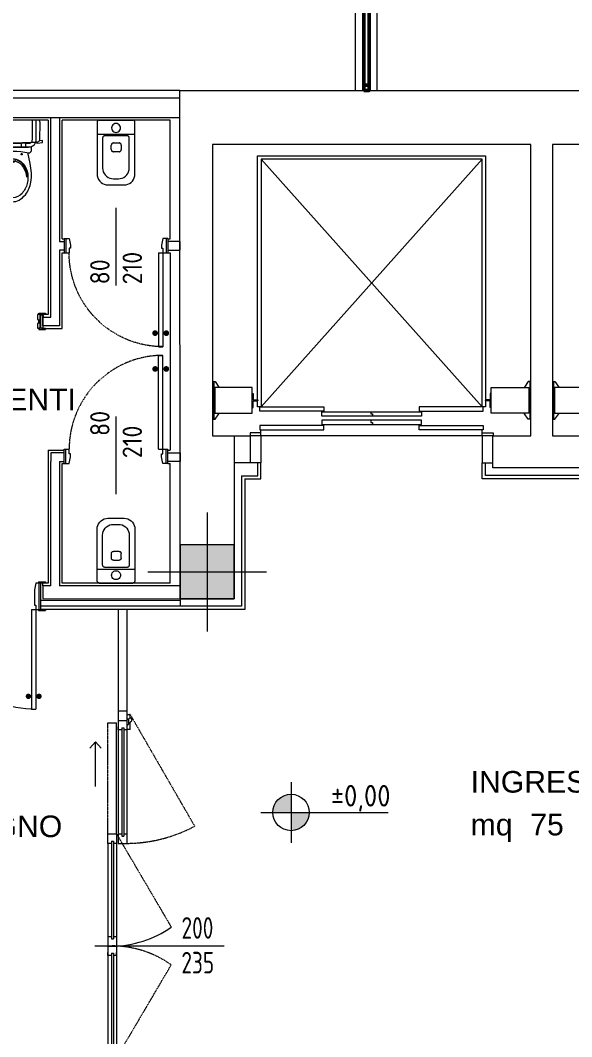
# Model space of a CAD drawing. Header units: millimetres. Extents: x 8265 to 78888, y 1905 to 34251.
# Drawn here: x 39021 to 39532, y 19680 to 20622 of the extents above; entities that cross this region are included whole.
import ezdxf
from ezdxf.enums import TextEntityAlignment as Align

# ---------------------------------------------------------------- set-up
doc = ezdxf.new("R2010")
doc.units = ezdxf.units.MM
doc.linetypes.add('HIDDEN4', pattern=[0.125, 0.025, -0.1])
for name, color, linetype, lineweight in [('410_STRUTTURE_001-AM_0', 7, 'Continuous', 0), ('420_MURATURE_001-AM_0', 4, 'Continuous', 0), ('430_TAVOLATI_001-AM_0', 3, 'Continuous', 0), ('437_RIVESTIMENTI_001-AM_0', 13, 'Continuous', 0), ('439_TESTI_SERRAMENTI_001-AM_0', 11, 'Continuous', 0), ('440_ALTRI_ELEMENTI_001-AM_0', 31, 'Continuous', 50), ('441_SERRAMENTI_001-AM_0', 1, 'Continuous', 0), ('442_SANITARI_001-AM_0', 6, 'Continuous', 0), ('445_QUOTE_ALTIMETRICHE_001-AM_0', 2, 'Continuous', 0), ('448_RAMPE_SCALE_ASCENS_001-AM_0', 216, 'Continuous', 0), ('471_TESTI_POLIGONI_001-AM_0', 221, 'Continuous', 0)]:
    doc.layers.add(name, color=color, linetype=linetype, lineweight=lineweight)
doc.layers.add('A-finiture_intonaci e gessi', color=2, linetype='Continuous')
doc.layers.add('A-linee medie', color=8, linetype='Continuous')
doc.styles.add('AREA', font='arial.ttf', dxfattribs={"height": 30})
doc.styles.get("Standard").update_dxf_attribs({"font": 'isocp.shx'})

# ---------------------------------------------------------------- blocks, each defined once
blk = doc.blocks.new('Tazza_handy_01')
at = {"layer": '442_SANITARI_001-AM_0'}
for p, q in [((21.75, 0), (21.75, -15.01)), ((8.26, -21.5), (-8.26, -21.5)), ((-7.3, -31.5), (-9.3, -31.5)), ((-8.3, -30.5), (-8.3, -32.5)), ((7.3, -31.5), (9.3, -31.5)), ((8.3, -30.5), (8.3, -32.5))]:
    blk.add_line(p, q, dxfattribs=at)
for points in [[(-23.45, 0), (23.45, 0, -0.421203), (25.45, -2.05), (25.07, -18.16, -0.384529), (23.23, -20.11, -0.020097), (0, -21, -0.020097), (-23.23, -20.11, -0.384529), (-25.07, -18.16), (-25.45, -2.05, -0.421203)], [(-17.39, -25), (17.39, -25), (17.39, -28.26, -0.472458), (15, -30.22, 0.097656), (-15, -30.22, -0.472458), (-17.39, -28.26)], [(0, -71.9, 0.221073), (8.74, -67.92, 0.102493), (13.6, -58.7, 0.121565), (13.4, -47.2, 0.187395), (6.2, -37.5, 0.126952), (0, -35.9, 0.126952), (-6.2, -37.5, 0.187395), (-13.4, -47.2, 0.121565), (-13.6, -58.7, 0.102493), (-8.74, -67.92, 0.221073)]]:
    blk.add_lwpolyline(points, format="xyb", close=True, dxfattribs=at)
for points in [[(-21.38, -20.25, -0.081906), (-21.75, -18), (-21.75, 0)], [(-17.18, -20.52, -0.203745), (-18.25, -18), (-18.25, 0)], [(17.18, -20.52, 0.203745), (18.25, -18), (18.25, 0)], [(21.75, -15.01), (21.75, -19), (21.75, -18, -0.081902), (21.38, -20.25)], [(-21.18, -20.76, -0.019656), (-21.38, -20.25)], [(21.38, -20.25, -0.32142), (14.75, -25), (-14.75, -25, -0.300027), (-21.18, -20.76)], [(-11.96, -21.5), (-14.75, -21.5, -0.194092), (-17.18, -20.52)], [(17.39, -20.3, -0.216674), (14.75, -21.5), (11.96, -21.5)], [(14.08, -30.05), (16.15, -40.16, -0.088113), (16.99, -57.4, -0.124068), (11.83, -69.13, -0.086475), (5.94, -74.15, -0.130408), (0, -75.6, -0.130408), (-5.94, -74.15, -0.086475), (-11.83, -69.13, -0.124068), (-16.99, -57.4, -0.088113), (-16.15, -40.16), (-14.08, -30.05)], [(-13.7, -53, -0.136377), (-10.9, -42.9, -0.205105), (-2.8, -36.7, -0.668461), (-2.5, -38.14, 0.213245), (-9.9, -43.5, 0.134007), (-12.8, -53)], [(12.8, -53, 0.134007), (9.9, -43.5, 0.213245), (2.5, -38.14, -0.668461), (2.8, -36.7, -0.205105), (10.9, -42.9, -0.136377), (13.7, -53)], [(-0.5, -39.1), (-1.58, -38.58, -0.801198), (-1.7, -38.2, -0.05862), (0, -38, -0.05862), (1.7, -38.2, -0.801198), (1.58, -38.58), (0.5, -39.1)]]:
    blk.add_lwpolyline(points, format="xyb", dxfattribs=at)
blk.add_lwpolyline([(-20.05, -20.34), (-23.07, -21.45), (-27.82, -20.78), (-27.54, -18.8), (-24.75, -19.19)], dxfattribs=at)
for points in [[(-8.26, -25), (-8.26, -21.18), (-11.96, -21.18), (-11.96, -25)], [(8.26, -25), (8.26, -21.18), (11.96, -21.18), (11.96, -25)]]:
    blk.add_lwpolyline(points, close=True, dxfattribs=at)
blk = doc.blocks.new('AR029')
at = {"layer": '442_SANITARI_001-AM_0', "linetype": 'Continuous'}
for points in [[(-15.5005, 0), (-15.8478, -0.03038), (-16.1845, -0.12062), (-16.5005, -0.26796), (-16.7861, -0.46792), (-17.0326, -0.71444), (-17.2326, -1.00003), (-17.3799, -1.316), (-17.4701, -1.65275), (-17.5005, -2.00006)], [(-15.5005, 0), (15.5005, 0)], [(17.5005, -2.00006), (17.4701, -1.65275), (17.3799, -1.316), (17.2326, -1.00003), (17.0326, -0.71444), (16.7861, -0.46792), (16.5005, -0.26796), (16.1845, -0.12062), (15.8478, -0.03038), (15.5005, 0)], [(-17.5005, -2.00006), (-17.5005, -50.0015)], [(17.5005, -50.0015), (17.5005, -2.00006)], [(-17.401, -12.871), (17.4713, -12.871)], [(-10.4192, -14.5185), (-10.7665, -14.5489), (-11.1033, -14.6391), (-11.4193, -14.7864), (-11.7048, -14.9864), (-11.9514, -15.2329), (-12.1513, -15.5185), (-12.2987, -15.8345), (-12.3889, -16.1712), (-12.4193, -16.5185)], [(-12.4193, -16.5185), (-12.4193, -44.3854)], [(10.2127, -14.5185), (-10.4192, -14.5185)], [(12.2128, -16.5185), (12.1824, -16.1712), (12.0922, -15.8345), (11.9448, -15.5185), (11.7449, -15.2329), (11.4983, -14.9864), (11.2127, -14.7864), (10.8968, -14.6391), (10.56, -14.5489), (10.2127, -14.5185)], [(12.2128, -44.3854), (12.2128, -16.5185)], [(-2.39305, -21.108), (-2.74036, -21.1384), (-3.07711, -21.2287), (-3.39308, -21.376), (-3.67867, -21.576), (-3.92519, -21.8225), (-4.12516, -22.1081), (-4.27249, -22.424), (-4.36273, -22.7608), (-4.39315, -23.1081)], [(-4.39315, -27.3451), (-4.39315, -23.1081)], [(-4.39315, -27.3451), (-4.36273, -27.6924), (-4.27249, -28.0291), (-4.12516, -28.3451), (-3.92519, -28.6307), (-3.67867, -28.8772), (-3.39308, -29.0772), (-3.07711, -29.2245), (-2.74036, -29.3148), (-2.39305, -29.3451)], [(-2.39305, -21.108), (2.74008, -21.108)], [(4.74014, -23.1081), (4.70975, -22.7608), (4.61952, -22.424), (4.47218, -22.1081), (4.27221, -21.8225), (4.02569, -21.576), (3.74011, -21.376), (3.42414, -21.2287), (3.08738, -21.1384), (2.74008, -21.108)], [(2.74008, -29.3451), (3.08738, -29.3148), (3.42414, -29.2245), (3.74011, -29.0772), (4.02569, -28.8772), (4.27221, -28.6307), (4.47218, -28.3451), (4.61952, -28.0291), (4.70975, -27.6924), (4.74014, -27.3451)], [(4.74014, -23.1081), (4.74014, -27.3451)], [(2.74008, -29.3451), (-2.39305, -29.3451)], [(-12.4193, -44.3854), (-12.2674, -46.122), (-11.8162, -47.8057), (-11.0795, -49.3856), (-10.0797, -50.8135), (-8.84705, -52.0461), (-7.41913, -53.046), (-5.83929, -53.7827), (-4.15552, -54.2338), (-2.41898, -54.3858)], [(2.21248, -54.3858), (3.94901, -54.2338), (5.63278, -53.7827), (7.21263, -53.046), (8.64055, -52.0461), (9.87315, -50.8135), (10.873, -49.3856), (11.6097, -47.8057), (12.0609, -46.122), (12.2128, -44.3854)], [(-17.5005, -50.0015), (-17.3486, -51.7381), (-16.8974, -53.4218), (-16.1608, -55.0017), (-15.1609, -56.4296), (-13.9283, -57.6622), (-12.5004, -58.662), (-10.9205, -59.3987), (-9.23677, -59.8499), (-7.50023, -60.0019)], [(-2.41898, -54.3858), (2.21248, -54.3858)], [(7.50023, -60.0019), (9.23677, -59.8499), (10.9205, -59.3987), (12.5004, -58.662), (13.9283, -57.6622), (15.1609, -56.4296), (16.1608, -55.0017), (16.8974, -53.4218), (17.3486, -51.7381), (17.5005, -50.0015)], [(-7.50023, -60.0019), (7.50023, -60.0019)]]:
    blk.add_lwpolyline(points, dxfattribs=at)
blk.add_lwpolyline([(4.18652, -7.26983), (4.04507, -6.19536), (3.63034, -5.19412), (2.9706, -4.33433), (2.11081, -3.67459), (1.10956, -3.25986), (0.0351, -3.1184), (-1.03937, -3.25986), (-2.04062, -3.67459), (-2.9004, -4.33433), (-3.56014, -5.19412), (-3.97487, -6.19536), (-4.11633, -7.26983), (-3.97487, -8.3443), (-3.56015, -9.34554), (-2.90041, -10.2053), (-2.04062, -10.8651), (-1.03937, -11.2798), (0.03509, -11.4213), (1.10956, -11.2798), (2.11081, -10.8651), (2.9706, -10.2053), (3.63034, -9.34555), (4.04506, -8.3443), (4.18652, -7.26983)], close=True, dxfattribs=at)
blk = doc.blocks.new('WC')
at = {"layer": '442_SANITARI_001-AM_0', "rotation": 180}
blk.add_blockref('AR029', (0, 0), dxfattribs=at)
blk = doc.blocks.new('porta cessi 70')
at = {"layer": '441_SERRAMENTI_001-AM_0'}
for p, q in [((83400.99, 17239.87, 0), (83328.89, 17239.87, 0)), ((83328.89, 17236.37, 0), (83328.89, 17239.87, 0)), ((83411.99, 17243.63), (83400.99, 17243.63, 0)), ((83400.99, 17236.37, 0), (83400.99, 17243.63, 0)), ((83411.99, 17242.32), (83400.99, 17242.32, 0)), ((83411.99, 17242.32), (83400.99, 17242.32, 0)), ((83404.49, 17239.87, 0), (83400.99, 17239.87, 0)), ((83404.49, 17238.82, 0), (83404.49, 17239.87, 0)), ((83406.8, 17238.82, 0), (83404.49, 17238.82, 0)), ((83411.99, 17239.87), (83406.8, 17238.82, 0)), ((83411.99, 17243.63), (83411.99, 17239.87)), ((83400.99, 17236.37, 0), (83328.89, 17236.37, 0)), ((83404.49, 17167.77, 0), (83400.99, 17167.77, 0)), ((83400.99, 17164, 0), (83400.99, 17167.77, 0)), ((83406.8, 17168.82, 0), (83404.49, 17168.82, 0)), ((83404.49, 17168.82, 0), (83404.49, 17167.77, 0)), ((83411.99, 17167.77), (83406.8, 17168.82, 0)), ((83411.99, 17164), (83411.99, 17167.77)), ((83411.99, 17165.32), (83400.99, 17165.32, 0)), ((83411.99, 17165.32), (83400.99, 17165.32, 0)), ((83411.99, 17164), (83400.99, 17164, 0))]:
    blk.add_line(p, q, dxfattribs=at)
at = {"layer": '441_SERRAMENTI_001-AM_0', "const_width": 2.19, "elevation": 0}
for points in [[(83339.3, 17243.5, 1), (83339.3, 17241.31, 1)], [(83339.3, 17232.74, -1), (83339.3, 17234.92, -1)]]:
    blk.add_lwpolyline(points, format="xyb", close=True, dxfattribs=at)
at = {"layer": '441_SERRAMENTI_001-AM_0', "linetype": 'HIDDEN4', "ltscale": 0.5}
blk.add_arc((83400.99, 17239.87, 0), 72.1, 180, 270, dxfattribs=at)
blk = doc.blocks.new('SUP-LOC')
at = {"style": 'AREA'}
blk.add_text('mq', height=20, dxfattribs=at).set_placement((7.7, -17.39))
for tag, p in [('NAME_LOC', (7.7, 22.28)), ('AREA_AREA', (62.93, -17.39))]:
    blk.add_attdef(tag, p, '', height=20, dxfattribs=at)
blk = doc.blocks.new('QUOTA_ALT')
for points in [[(0, 0), (0, 22.5, 0.414214), (-22.5, 0)], [(22.5, 0), (0, 0), (0, -22.5, 0.414214)]]:
    blk.add_hatch(color=256).paths.add_polyline_path(points)
for p, q in [((0, 37.5), (0, -37.5)), ((-37.5, 0), (120, 0))]:
    blk.add_line(p, q)
blk.add_circle((0, 0), 22.5)
blk.add_attdef('QUOTA', text='', height=22.5).set_placement((120, 7.5), align=Align.RIGHT)

msp = doc.modelspace()

# ---------------------------------------------------------------- hatches: boundary and pattern name
at = {"layer": '410_STRUTTURE_001-AM_0'}
h = msp.add_hatch(color=256, dxfattribs=at)
h.paths.add_polyline_path([(39193.78, 20111.03), (39168.78, 20111.03), (39168.78, 20086.03), (39193.78, 20086.03)])
h.paths.add_polyline_path([(39218.78, 20111.03), (39193.78, 20111.03), (39193.78, 20086.03), (39218.78, 20086.03)])
h.paths.add_polyline_path([(39218.78, 20136.03), (39193.78, 20136.03), (39193.78, 20111.03), (39218.78, 20111.03)])
h.paths.add_polyline_path([(39193.78, 20136.03), (39168.78, 20136.03), (39168.78, 20111.03), (39193.78, 20111.03)])

# ---------------------------------------------------------------- linework, layer by layer
for p, q in [((39193.78, 20166.03), (39193.78, 20056.03)), ((39193.78, 20165.69), (39193.78, 20055.69)), ((39138.78, 20111.03), (39248.78, 20111.03))]:
    msp.add_line(p, q, dxfattribs=at)
msp.add_lwpolyline([(39218.78, 20086.03), (39218.78, 20136.03), (39168.78, 20136.03), (39168.78, 20086.03)], close=True, dxfattribs=at)
at = {"layer": '420_MURATURE_001-AM_0', "color": 1}
for p, q in [((39109.39, 20376.15), (39109.39, 20448.15)), ((39109.39, 20376.15), (39109.39, 20448.15)), ((39109.39, 20182.92), (39109.39, 20254.92)), ((39109.39, 20182.92), (39109.39, 20254.92))]:
    msp.add_line(p, q, dxfattribs=at)
at = {"layer": '420_MURATURE_001-AM_0'}
for points in [[(39548.69, 20207.14), (39458.6, 20207.14), (39458.6, 20237.03), (39493.56, 20237.04), (39493.68, 20507.03), (39198.74, 20507.03), (39198.75, 20237.03), (39217.31, 20237.03), (39218.78, 20237.03), (39218.78, 20086.03), (39168.7, 20086.03), (39168.56, 20557.03), (40153.97, 20557.03)], [(39808.58, 20507.03), (39513.74, 20507.03), (39513.74, 20237.03), (39548.69, 20237.03)]]:
    msp.add_lwpolyline(points, dxfattribs=at)
at = {"layer": '430_TAVOLATI_001-AM_0', "linetype": 'Continuous'}
for p, q in [((39330.89, 20715.92), (39330.89, 20557.03)), ((39350.89, 20715.92), (39350.89, 20557.03))]:
    msp.add_line(p, q, dxfattribs=at)
at = {"layer": '430_TAVOLATI_001-AM_0'}
for p, q in [((39168.56, 20550.04), (38840.66, 20550.04)), ((38815.66, 20532.04), (39168.57, 20532.04)), ((39048.88, 20347.04), (39048.88, 20532.04)), ((39056.88, 20532.04), (39056.88, 20417.04)), ((39056.88, 20417.04), (39061.37, 20417.04)), ((39061.37, 20417.04), (39061.37, 20409.04)), ((39061.37, 20409.04), (39056.88, 20409.04)), ((39056.88, 20409.04), (39056.88, 20347.04)), ((39041.68, 20339.04), (39041.68, 20347.04)), ((39041.68, 20347.04), (39041.68, 20339.04)), ((39041.68, 20347.04), (39048.88, 20347.04)), ((39041.68, 20339.04), (39041.68, 20347.04)), ((39056.88, 20347.04), (39056.88, 20339.04)), ((39041.68, 20339.04), (39041.68, 20337.54)), ((39056.88, 20339.04), (39041.68, 20339.04)), ((39061.37, 20221.04), (39048.88, 20221.04)), ((39048.88, 20221.04), (39048.88, 20213.04)), ((39061.37, 20213.04), (39061.37, 20221.04)), ((39048.88, 20098.04), (39048.88, 20213.04)), ((39056.88, 20213.04), (39056.88, 20098.04)), ((39056.88, 20213.04), (39061.37, 20213.04)), ((39041.43, 20098.04), (39041.43, 20086.04)), ((39048.88, 20098.04), (39041.43, 20098.04)), ((39168.7, 20098.05), (39056.88, 20098.04)), ((39041.43, 20086.04), (39168.7, 20086.03))]:
    msp.add_line(p, q, dxfattribs=at)
for points in [[(39168.78, 20417.04), (39157.4, 20417.04), (39157.4, 20409.04), (39168.79, 20409.04)], [(39168.66, 20213.04), (39157.4, 20213.04), (39157.4, 20221.04), (39168.66, 20221.04)]]:
    msp.add_lwpolyline(points, close=True, dxfattribs=at)
msp.add_lwpolyline([(39218.78, 20237.03), (39233.6, 20237.03), (39233.58, 20212.03), (39218.78, 20212.03)], dxfattribs=at)
at = {"layer": '437_RIVESTIMENTI_001-AM_0'}
for p, q in [((39168.56, 20557.04), (38847.66, 20557.04)), ((39046.38, 20529.54), (39046.38, 20349.54)), ((39059.38, 20419.54), (39059.38, 20529.54)), ((39059.38, 20419.54), (39061.37, 20419.54)), ((39157.4, 20419.54), (39159.38, 20419.54)), ((39059.38, 20336.54), (39059.38, 20406.54)), ((39059.38, 20406.54), (39061.37, 20406.54)), ((39157.4, 20406.54), (39159.38, 20406.54)), ((39159.38, 20406.54), (39159.38, 20223.54)), ((39046.38, 20349.54), (39041.68, 20349.54)), ((39041.68, 20349.46), (39041.68, 20348.46)), ((39041.68, 20337.54), (39041.68, 20336.54)), ((39041.68, 20336.54), (39059.38, 20336.54)), ((39046.38, 20223.54), (39046.38, 20100.54)), ((39046.38, 20223.54), (39061.37, 20223.54)), ((39157.4, 20223.54), (39159.38, 20223.54)), ((39059.38, 20100.54), (39059.38, 20211.27)), ((39059.38, 20211.27), (39061.37, 20211.27)), ((39157.4, 20211.27), (39159.38, 20211.27)), ((39240.68, 20199.97), (39240.68, 20212.03)), ((39243.68, 20212.03), (39240.68, 20212.03)), ((39243.68, 20196.97), (39243.68, 20212.03)), ((39448.68, 20197.03), (39448.68, 20212.03)), ((39448.68, 20212.03), (39451.68, 20212.03)), ((39451.68, 20200.03), (39451.68, 20212.03)), ((39225.75, 20199.97), (39225.75, 20079.03)), ((39225.75, 20199.97), (39240.68, 20199.97)), ((39228.75, 20196.97), (39228.75, 20086.03)), ((39228.75, 20196.97), (39243.68, 20196.97)), ((39558.58, 20197.03), (39448.68, 20197.03)), ((39555.58, 20200.03), (39451.68, 20200.03)), ((39046.38, 20100.54), (39041.43, 20100.54)), ((39041.43, 20098.04), (39041.43, 20100.54)), ((39159.38, 20100.54), (39059.38, 20100.54)), ((39168.7, 20084.41), (39039.38, 20084.41)), ((39168.7, 20086.03), (39168.7, 20079.03)), ((39228.75, 20086.03), (39228.75, 20076.03)), ((39225.75, 20079.03), (39039.38, 20079.03)), ((39228.75, 20076.04), (39039.38, 20076.04))]:
    msp.add_line(p, q, dxfattribs=at)
for points in [[(39046.38, 20529.54), (38852.17, 20529.54)], [(39159.38, 20419.54), (39159.38, 20529.54), (39059.38, 20529.54)], [(39159.38, 20100.54), (39159.38, 20211.27)]]:
    msp.add_lwpolyline(points, dxfattribs=at)
at = {"layer": '440_ALTRI_ELEMENTI_001-AM_0'}
for p, q in [((39338.92, 20726.2), (39338.92, 20562.03)), ((39343.92, 20726.2), (39343.92, 20562.03))]:
    msp.add_line(p, q, dxfattribs=at)
msp.add_lwpolyline([(39338.92, 20557.03), (39343.92, 20557.03), (39343.92, 20562.03), (39338.92, 20562.03)], close=True, dxfattribs=at)
at = {"layer": '441_SERRAMENTI_001-AM_0'}
for p, q in [((39037.38, 20101.54), (39037.38, 20100.54)), ((39037.38, 20101.54), (39043.88, 20101.54)), ((39035.08, 20100.54), (39033.88, 20094.18)), ((39033.88, 20094.18), (39033.88, 20080.04)), ((39037.88, 20100.54), (39035.08, 20100.54)), ((39037.88, 20100.74), (39037.88, 20100.54)), ((39037.88, 20100.74), (39043.38, 20100.74)), ((39037.88, 20100.54), (39037.88, 20076.04)), ((39037.88, 20100.54), (39037.88, 20076.04)), ((39039.38, 20100.54), (39039.38, 20076.04)), ((39041.38, 20100.54), (39039.38, 20100.54)), ((39043.38, 20100.74), (39043.38, 20100.54)), ((39031.08, 20076.04), (39031.08, 19983.64)), ((39031.08, 20076.04), (39037.88, 20076.04)), ((39033.88, 20080.04), (39035.08, 20080.04)), ((39035.08, 20080.04), (39035.08, 20076.04)), ((39035.08, 20076.04), (39035.08, 19983.64)), ((39037.38, 20076.04), (39037.38, 20075.04)), ((39037.38, 20075.04), (39043.88, 20075.04)), ((39037.88, 20076.04), (39037.88, 20075.84)), ((39037.88, 20075.84), (39043.38, 20075.84)), ((39041.43, 20076.04), (39039.38, 20076.04)), ((39043.38, 20076.04), (39043.38, 20075.84)), ((39043.88, 20076.04), (39043.88, 20075.04)), ((39111.43, 20076.04), (39111.4, 19964.96)), ((39119.49, 20076.04), (39119.49, 19859.24)), ((39031.08, 19983.64), (39035.08, 19983.64)), ((39119.48, 19981.73), (39111.4, 19981.73)), ((39119.55, 19978.81), (39121.97, 19978.81)), ((39122.34, 19978.81), (39121.97, 19978.81)), ((39122.34, 19975.58), (39122.34, 19978.81)), ((39101.83, 19971.06), (39109.91, 19971.06)), ((39109.91, 19867.56), (39109.91, 19971.06)), ((39111.4, 19973.05), (39119.49, 19973.05)), ((39111.41, 19972.4), (39111.41, 19859.24)), ((39120.06, 19974.55), (39119.55, 19974.55)), ((39120.8, 19973.6), (39120.8, 19969.64)), ((39122.34, 19975.58), (39122.34, 19975.44)), ((39122.34, 19975.44), (39122.48, 19975.29)), ((39122.48, 19964.64), (39122.48, 19971.3)), ((39111.4, 19964.37), (39111.4, 19967.13)), ((39114.6, 19964.37), (39111.4, 19964.37)), ((39114.6, 19966.41), (39116.61, 19966.41)), ((39114.61, 19966.41), (39114.61, 19865.89)), ((39116.61, 19966.41), (39116.62, 19865.89)), ((39119.48, 19964.37), (39116.61, 19964.37)), ((39120.06, 19968.9), (39119.55, 19968.9)), ((39122.48, 19964.64), (39119.55, 19964.64)), ((39090.34, 19953.26), (39084.98, 19947.43)), ((39090.34, 19911.8), (39090.34, 19953.26)), ((39090.34, 19953.26), (39095.7, 19947.43)), ((39101.83, 19859.14), (39101.83, 19867.82)), ((39109.91, 19867.82), (39101.83, 19867.82)), ((39109.91, 19867.82), (39109.91, 19660.57)), ((39114.61, 19867.82), (39111.41, 19867.82)), ((39114.61, 19865.89), (39116.62, 19865.89)), ((39119.49, 19867.92), (39116.62, 19867.92)), ((39101.83, 19859.14), (39101.83, 19665.48)), ((39105.03, 19859.14), (39101.83, 19859.14)), ((39105.03, 19861.18), (39105.03, 19770.7)), ((39105.03, 19861.18), (39107.04, 19861.18)), ((39107.04, 19861.18), (39107.04, 19770.7)), ((39109.91, 19859.14), (39107.04, 19859.14)), ((39111.41, 19859.24), (39119.49, 19859.24)), ((39101.83, 19772.73), (39101.83, 19769.97)), ((39105.03, 19772.73), (39101.83, 19772.73)), ((39109.91, 19772.73), (39107.04, 19772.73)), ((39109.91, 19772.84), (39109.91, 19770.08)), ((39089.75, 19764.21), (39209.7, 19764.21)), ((39101.83, 19764.12), (39109.91, 19764.12)), ((39105.03, 19770.7), (39107.04, 19770.7)), ((39101.83, 19755.37), (39101.83, 19758.14)), ((39105.03, 19755.37), (39101.83, 19755.37)), ((39105.03, 19757.41), (39107.03, 19757.41)), ((39105.03, 19757.41), (39105.03, 19667.11)), ((39107.03, 19757.41), (39107.04, 19667.11)), ((39109.91, 19755.37), (39107.04, 19755.37)), ((39109.91, 19755.48), (39109.91, 19758.24))]:
    msp.add_line(p, q, dxfattribs=at)
at = {"layer": '441_SERRAMENTI_001-AM_0', "linetype": 'HIDDEN4'}
for p, q in [((39122.34, 19978.81), (39182.17, 19875.17)), ((39101.83, 19867.56), (39101.83, 19971.06)), ((39109.91, 19867.82), (39160.52, 19781.65)), ((39109.91, 19660.57), (39160.52, 19746.59))]:
    msp.add_line(p, q, dxfattribs=at)
at = {"layer": '441_SERRAMENTI_001-AM_0'}
for points in [[(39036.68, 20349.34), (39036.68, 20344.84), (39037.43, 20344.84), (39037.43, 20341.01), (39036.68, 20341.01), (39036.68, 20336.74), (39039.18, 20336.74), (39039.18, 20349.34), (39036.68, 20349.34)], [(39043.88, 20350.54), (39043.88, 20349.54), (39040.18, 20349.54), (39040.18, 20349.39), (39037.68, 20349.39), (39037.68, 20350.54), (39043.88, 20350.54)], [(39043.88, 20335.54), (39043.88, 20336.54), (39040.18, 20336.54), (39040.18, 20336.69), (39037.68, 20336.69), (39037.68, 20335.54), (39043.88, 20335.54)], [(39043.88, 20101.54), (39043.88, 20100.54)]]:
    msp.add_lwpolyline(points, dxfattribs=at)
msp.add_lwpolyline([(39041.68, 20349.24), (39041.68, 20336.84), (39039.68, 20336.84), (39039.68, 20349.24)], close=True, dxfattribs=at)
at = {"layer": '441_SERRAMENTI_001-AM_0', "const_width": 2.5}
for points in [[(39026.94, 19995.53, 1), (39029.44, 19995.53, 1)], [(39039.23, 19995.53, -1), (39036.73, 19995.53, -1)]]:
    msp.add_lwpolyline(points, format="xyb", close=True, dxfattribs=at)
at = {"layer": '441_SERRAMENTI_001-AM_0'}
for centre, radius, start, end in [((39035.08, 20076.04, 3.12), 92.4, 180, 270), ((39120.06, 19973.82, 3.12), 0.734, 359.99996, 90.00004), ((39120.06, 19969.64, 3.12), 0.734, 269.99996, 0.00004), ((39122.48, 19973.6, 3.12), 1.69, 66.56359, 180.00003), ((39123.22, 19971.3, 3.12), 0.734, 107.63932, 180.00114), ((39123.22, 19971.29, 3.12), 0.734, 107.63932, 180.00114), ((39122.48, 19973.6, 3.12), 1.69, 287.63932, 313.12729), ((39122.48, 19973.6, 3.12), 1.69, 287.63932, 313.12729), ((39122.48, 19973.6, 3.12), 1.69, 313.12721, 66.56365), ((39105.58, 19858.79, 3.12), 94.71, 270, 305.45992)]:
    msp.add_arc(centre, radius, start, end, dxfattribs=at)
at = {"layer": '441_SERRAMENTI_001-AM_0', "linetype": 'HIDDEN4'}
for centre, radius, start, end in [((39118.37, 19994.9, 3.12), 135.67, 270.47436, 298.05325), ((39105.58, 19669.46, 3.12), 94.71, 54.54008, 90)]:
    msp.add_arc(centre, radius, start, end, dxfattribs=at)
at = {"layer": '448_RAMPE_SCALE_ASCENS_001-AM_0', "ltscale": 0.2}
for p, q in [((39448.6, 20263.8), (39243.69, 20493.37)), ((39243.69, 20263.93), (39448.6, 20493.37)), ((39199.85, 20287.29), (39199.85, 20252.26)), ((39492.68, 20287.29), (39492.68, 20252.26)), ((39514.76, 20287.29), (39514.76, 20252.26)), ((39458.66, 20237.03), (39233.6, 20237.03)), ((39243.68, 20237.14), (39243.68, 20212.03)), ((39448.67, 20237.07), (39448.68, 20212.03)), ((39240.68, 20212.03), (39233.58, 20212.03)), ((39451.68, 20212.03), (39458.6, 20212.03))]:
    msp.add_line(p, q, dxfattribs=at)
for points in [[(39240.58, 20263.93), (39240.58, 20496.47), (39451.7, 20496.47), (39451.7, 20263.8), (39448.6, 20263.8), (39448.6, 20493.37), (39243.69, 20493.37), (39243.69, 20263.93)], [(39200.76, 20281.59), (39200.76, 20257.96), (39235.46, 20257.96), (39235.46, 20281.59)], [(39491.77, 20281.59), (39491.77, 20257.96), (39457.08, 20257.96), (39457.08, 20281.59)], [(39515.66, 20281.59), (39515.66, 20257.96), (39550.36, 20257.96), (39550.36, 20281.59)], [(39302.05, 20259.9), (39242.7, 20259.9), (39242.7, 20263.93), (39302.05, 20263.93)], [(39390.31, 20259.9), (39449.65, 20259.9), (39449.65, 20263.93), (39390.31, 20263.93)], [(39392.32, 20255.2), (39300.04, 20255.2), (39300.04, 20259.23), (39392.32, 20259.23)], [(39302.05, 20246.63), (39242.7, 20246.63), (39242.7, 20242.6), (39302.05, 20242.6)], [(39392.32, 20251.33), (39300.04, 20251.33), (39300.04, 20247.3), (39392.32, 20247.3)], [(39390.31, 20246.63), (39449.65, 20246.63), (39449.65, 20242.6), (39390.31, 20242.6)]]:
    msp.add_lwpolyline(points, close=True, dxfattribs=at)
for points in [[(39198.85, 20287.29), (39201.16, 20287.29), (39204.72, 20282.15), (39204.72, 20281.59)], [(39493.68, 20287.29), (39491.37, 20287.29), (39487.81, 20282.15), (39487.81, 20281.59)], [(39513.76, 20287.29), (39516.06, 20287.29), (39519.62, 20282.15), (39519.62, 20281.59)], [(39235.46, 20276.2), (39236.46, 20276.2), (39236.46, 20270.28), (39240.83, 20270.28), (39240.83, 20269.78)], [(39457.08, 20276.2), (39456.08, 20276.2), (39456.08, 20270.28), (39451.7, 20270.28), (39451.7, 20269.78)], [(39235.46, 20263.35), (39236.46, 20263.35), (39236.46, 20269.28), (39240.83, 20269.28), (39240.83, 20269.78)], [(39457.08, 20263.35), (39456.08, 20263.35), (39456.08, 20269.28), (39451.7, 20269.28), (39451.7, 20269.78)], [(39198.85, 20252.26), (39201.16, 20252.26), (39204.72, 20257.4), (39204.72, 20257.96)], [(39345.42, 20259.23), (39345.42, 20257.21), (39346.94, 20257.21), (39346.94, 20255.2)], [(39493.68, 20252.26), (39491.37, 20252.26), (39487.81, 20257.4), (39487.81, 20257.96)], [(39513.76, 20252.26), (39516.06, 20252.26), (39519.62, 20257.4), (39519.62, 20257.96)], [(39243.68, 20237.07), (39243.68, 20242.6)], [(39345.42, 20251.33), (39345.42, 20249.32), (39346.94, 20249.32), (39346.94, 20247.3)], [(39448.67, 20237.07), (39448.67, 20242.6)], [(39243.68, 20239.83), (39233.8, 20239.83), (39233.8, 20237.03)], [(39448.77, 20239.85), (39458.66, 20239.85), (39458.66, 20237.03)]]:
    msp.add_lwpolyline(points, dxfattribs=at)
at = {"layer": 'A-finiture_intonaci e gessi'}
msp.add_line((39041.68, 20348.54), (39041.68, 20347.04), dxfattribs=at)

# ---------------------------------------------------------------- block references
at = {"layer": '441_SERRAMENTI_001-AM_0', "linetype": 'HIDDEN4', "yscale": 1.206049856074969, "rotation": 270}
for p, xscale, zscale in [((18360.72, -80179.22), -1.206049856074969, 1.206049856076337), ((18360.72, 120810.29), 1.206049856074969, 1.206049856074969)]:
    msp.add_blockref('porta cessi 70', p, dxfattribs=dict(at, xscale=xscale, zscale=zscale))
at = {"layer": '442_SANITARI_001-AM_0', "rotation": 180}
msp.add_blockref('WC', (39109.38, 20529.54), dxfattribs=at)
at = {"layer": '442_SANITARI_001-AM_0', "xscale": -1}
msp.add_blockref('WC', (39109.38, 20100.54), dxfattribs=at)
at = {"layer": '445_QUOTE_ALTIMETRICHE_001-AM_0'}
ref = msp.add_blockref('QUOTA_ALT', (39271.51, 19887.88), dxfattribs=dict(at, xscale=0.75, yscale=0.75, zscale=0.75))
ref.add_attrib('QUOTA', '%%P0,00', dxfattribs={"layer": '0', "height": 20}).set_placement((39363.69, 19893.38), align=Align.RIGHT)
at = {"layer": '471_TESTI_POLIGONI_001-AM_0'}
for p, values in [((38903.09, 20238.28), {'NAME_LOC': 'WC CLIENTI', 'AREA_AREA': '9'}), ((39430.24, 19884.02), {'NAME_LOC': 'INGRESSO/SBARCO ASCENSORI', 'AREA_AREA': '75'}), ((38873.33, 19842.77), {'NAME_LOC': 'DISIMPEGNO', 'AREA_AREA': '24'})]:
    msp.add_blockref('SUP-LOC', p, dxfattribs=at).add_auto_attribs(values)
at = {"layer": 'A-linee medie', "extrusion": (0, 0, -1), "zscale": -1}
msp.add_blockref('Tazza_handy_01', (-39013.56, 20529.54), dxfattribs=at)

# ---------------------------------------------------------------- texts
at = {"layer": '439_TESTI_SERRAMENTI_001-AM_0', "linetype": 'Continuous', "width": 0.8}
for s, p in [('200', (39170.02, 19770.88, -17.87)), ('235', (39169.91, 19738.69, -17.87))]:
    msp.add_text(s, height=20, rotation=0.00026, dxfattribs=at).set_placement(p)
at = {"layer": '439_TESTI_SERRAMENTI_001-AM_0', "char_height": 18, "width": 50.554, "attachment_point": 4, "rotation": 90}
for s, insert in [('80\\P210', (39109.39, 20377.29, 3.13)), ('  80\\P210', (39109.39, 20216.21, 3.12))]:
    msp.add_mtext(s, dxfattribs=dict(at, insert=insert))

doc.saveas('drawing.dxf')
